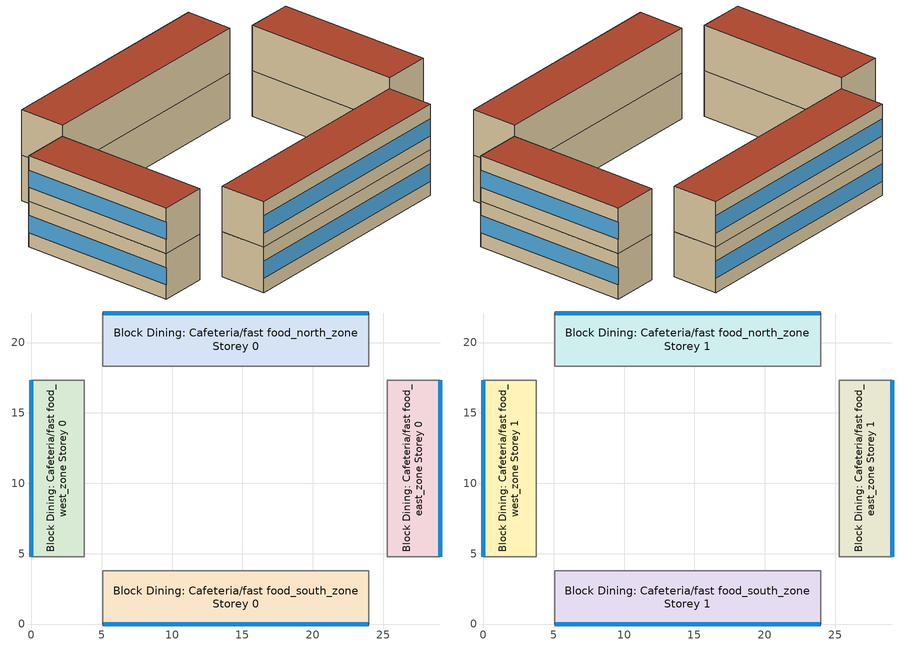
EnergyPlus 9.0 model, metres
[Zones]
Block Dining: Cafeteria/fast food_south_zone Storey 0
 floor ground (Dining: Cafeteria/fast food_south_zone_perimeter_bottom_floor_ffactor): 23.97,3.77 23.97,0 5.09,0 5.09,3.77 z0
 wall outside (ext_wall_wood_framed): 5.09,0 23.97,0 z0:3.66
 wall adiabatic (int_wall_default): 23.97,0 23.97,3.77 5.09,3.77 5.09,0 z0:3.66
 window (window_u_3.5205_shgc_0.4100): 5.1,0 23.96,0 z1.13:2.52
 roof outside (int_ceiling_default): 23.97,0 23.97,3.77 5.09,3.77 5.09,0 z3.66
Block Dining: Cafeteria/fast food_west_zone Storey 0
 floor ground (Dining: Cafeteria/fast food_west_zone_perimeter_bottom_floor_ffactor): 3.77,17.32 3.77,4.77 0,4.77 0,17.32 z0
 wall outside (ext_wall_wood_framed): 0,17.32 0,4.77 z0:3.66
 wall adiabatic (int_wall_default): 0,4.77 3.77,4.77 3.77,17.32 0,17.32 z0:3.66
 window (window_u_3.5205_shgc_0.4100): 0,17.32 0,4.78 z1.13:2.52
 roof outside (int_ceiling_default): 3.77,4.77 3.77,17.32 0,17.32 0,4.77 z3.66
Block Dining: Cafeteria/fast food_north_zone Storey 0
 floor ground (Dining: Cafeteria/fast food_north_zone_perimeter_bottom_floor_ffactor): 23.97,22.1 23.97,18.33 5.09,18.33 5.09,22.1 z0
 wall outside (ext_wall_wood_framed): 23.97,22.1 5.09,22.1 z0:3.66
 wall adiabatic (int_wall_default): 5.09,22.1 5.09,18.33 23.97,18.33 23.97,22.1 z0:3.66
 window (window_u_3.5205_shgc_0.4100): 23.96,22.1 5.1,22.1 z1.13:2.52
 roof outside (int_ceiling_default): 23.97,18.33 23.97,22.1 5.09,22.1 5.09,18.33 z3.66
Block Dining: Cafeteria/fast food_east_zone Storey 0
 floor ground (Dining: Cafeteria/fast food_east_zone_perimeter_bottom_floor_ffactor): 29.06,17.32 29.06,4.77 25.29,4.77 25.29,17.32 z0
 wall outside (ext_wall_wood_framed): 29.06,4.77 29.06,17.32 z0:3.66
 wall adiabatic (int_wall_default): 29.06,17.32 25.29,17.32 25.29,4.77 29.06,4.77 z0:3.66
 window (window_u_3.5205_shgc_0.4100): 29.06,4.78 29.06,17.32 z1.13:2.52
 roof outside (int_ceiling_default): 29.06,4.77 29.06,17.32 25.29,17.32 25.29,4.77 z3.66
Block Dining: Cafeteria/fast food_south_zone Storey 1
 floor outside (int_floor_default): 23.97,3.77 23.97,0 5.09,0 5.09,3.77 z3.66
 wall outside (ext_wall_wood_framed): 5.09,0 23.97,0 z3.66:7.32
 wall adiabatic (int_wall_default): 23.97,0 23.97,3.77 5.09,3.77 5.09,0 z3.66:7.32
 window (window_u_3.5205_shgc_0.4100): 5.1,0 23.96,0 z4.79:6.18
 roof outside (roof_attic_and_other): 23.97,0 23.97,3.77 5.09,3.77 5.09,0 z7.32
Block Dining: Cafeteria/fast food_west_zone Storey 1
 floor outside (int_floor_default): 3.77,17.32 3.77,4.77 0,4.77 0,17.32 z3.66
 wall outside (ext_wall_wood_framed): 0,17.32 0,4.77 z3.66:7.32
 wall adiabatic (int_wall_default): 0,4.77 3.77,4.77 3.77,17.32 0,17.32 z3.66:7.32
 window (window_u_3.5205_shgc_0.4100): 0,17.32 0,4.78 z4.79:6.18
 roof outside (roof_attic_and_other): 3.77,4.77 3.77,17.32 0,17.32 0,4.77 z7.32
Block Dining: Cafeteria/fast food_north_zone Storey 1
 floor outside (int_floor_default): 23.97,22.1 23.97,18.33 5.09,18.33 5.09,22.1 z3.66
 wall outside (ext_wall_wood_framed): 23.97,22.1 5.09,22.1 z3.66:7.32
 wall adiabatic (int_wall_default): 5.09,22.1 5.09,18.33 23.97,18.33 23.97,22.1 z3.66:7.32
 window (window_u_3.5205_shgc_0.4100): 23.96,22.1 5.1,22.1 z4.79:6.18
 roof outside (roof_attic_and_other): 23.97,18.33 23.97,22.1 5.09,22.1 5.09,18.33 z7.32
Block Dining: Cafeteria/fast food_east_zone Storey 1
 floor outside (int_floor_default): 29.06,17.32 29.06,4.77 25.29,4.77 25.29,17.32 z3.66
 wall outside (ext_wall_wood_framed): 29.06,4.77 29.06,17.32 z3.66:7.32
 wall adiabatic (int_wall_default): 29.06,17.32 25.29,17.32 25.29,4.77 29.06,4.77 z3.66:7.32
 window (window_u_3.5205_shgc_0.4100): 29.06,4.78 29.06,17.32 z4.79:6.18
 roof outside (roof_attic_and_other): 29.06,4.77 29.06,17.32 25.29,17.32 25.29,4.77 z7.32
[Building]
test_building: North Axis=0; Terrain=Suburbs; Loads Convergence Tolerance Value=0.04; Temperature Convergence Tolerance Value=0.4; Solar Distribution=FullInteriorAndExterior; Maximum Number of Warmup Days=25; Minimum Number of Warmup Days=6
[SizingPeriod:DesignDay] Day of Month=21; Humidity Condition Type=Wetbulb; Barometric Pressure=83411; Rain Indicator=No; Snow Indicator=No; Daylight Saving Time Indicator=No; Solar Model Indicator=ASHRAEClearSky
Name | Month | Day Type | Maximum DryBulb Temperature | Daily DryBulb Temperature Range | Wetbulb or DewPoint at Maximum DryBulb | Wind Speed | Wind Direction | Sky Clearness
DENVER_STAPLETON Ann Htg 99.6% Condns DB | 12 | WinterDesignDay | -20 | 0 | -20 | 2.3 | 180 | 0
DENVER_STAPLETON Ann Clg .4% Condns DB=>MWB | 7 | SummerDesignDay | 34.1 | 15.2 | 15.8 | 4 | 120 | 1
[SITE:GROUNDTEMPERATURE:FCFACTORMETHOD]
January Ground Temperature=9.7; February Ground Temperature=6; March Ground Temperature=-2.2; April Ground Temperature=-3.4; May Ground Temperature=-4.2; June Ground Temperature=2.7; July Ground Temperature=7.5; August Ground Temperature=13.7; September Ground Temperature=18.6; October Ground Temperature=22; November Ground Temperature=20.7; December Ground Temperature=16.5
[MATERIAL] Thermal Absorptance=0.9; Solar Absorptance=0.7
Name | Roughness | Thickness | Conductivity | Density | Specific Heat | Visible Absorptance
g01_13mm_gypsum_board | Smooth | 0.0127 | 0.16 | 800 | 1090 | 0.5
100mm_normalweight_concrete_floor | MediumRough | 0.1016 | 2.31 | 2322 | 832 | 0.7
f07_25mm_stucco | Smooth | 0.0254 | 0.72 | 1856 | 840 | 0.7
g01_16mm_gypsum_board | MediumSmooth | 0.0159 | 0.16 | 800 | 1090 | 0.7
f12_asphalt_shingles | VeryRough | 0.0032 | 0.04 | 1120 | 1260 | 0.7
g02_16mm_plywood | Smooth | 0.0159 | 0.12 | 544 | 1210 | 0.7
[MATERIAL:NOMASS] Roughness=VeryRough; Thermal Absorptance=0.9; Solar Absorptance=0.7; Visible Absorptance=0.8
Name | Thermal Resistance
cp02_carpet_pad | 0.21648
wall_ins_layer_R_0.7274 | 0.7274
roof_ins_layer_R_1.9306 | 1.9306
[WINDOWMATERIAL:SIMPLEGLAZINGSYSTEM]
glazing_u_3.5205_shgc_0.4100: UFactor=3.52052; Solar Heat Gain Coefficient=0.41
[CONSTRUCTION]
int_wall_default: g01_13mm_gypsum_board, g01_13mm_gypsum_board
int_floor_default: 100mm_normalweight_concrete_floor, cp02_carpet_pad
int_ceiling_default: cp02_carpet_pad, 100mm_normalweight_concrete_floor
ext_wall_wood_framed: f07_25mm_stucco, g01_16mm_gypsum_board, wall_ins_layer_R_0.7274, g01_16mm_gypsum_board
roof_attic_and_other: f12_asphalt_shingles, g02_16mm_plywood, roof_ins_layer_R_1.9306, g01_16mm_gypsum_board
window_u_3.5205_shgc_0.4100: glazing_u_3.5205_shgc_0.4100
[CONSTRUCTION:FFACTORGROUNDFLOOR] FFactor=1.3
Name | Area | PerimeterExposed
Dining: Cafeteria/fast food_south_zone_perimeter_bottom_floor_ffactor; Dining: Cafeteria/fast food_north_zone_perimeter_bottom_floor_ffactor | 71.1465 | 18.876
Dining: Cafeteria/fast food_west_zone_perimeter_bottom_floor_ffactor; Dining: Cafeteria/fast food_east_zone_perimeter_bottom_floor_ffactor | 47.3049 | 12.5505
[ZONE] Type=1; Multiplier=1; Ceiling Height=autocalculate; Volume=autocalculate; Floor Area=autocalculate; Part of Total Floor Area=Yes
Block Dining: Cafeteria/fast food_south_zone Storey 0; Block Dining: Cafeteria/fast food_south_zone Storey 1; Block Dining: Cafeteria/fast food_west_zone Storey 0; Block Dining: Cafeteria/fast food_west_zone Storey 1; Block Dining: Cafeteria/fast food_north_zone Storey 0; Block Dining: Cafeteria/fast food_north_zone Storey 1; Block Dining: Cafeteria/fast food_east_zone Storey 0; Block Dining: Cafeteria/fast food_east_zone Storey 1
